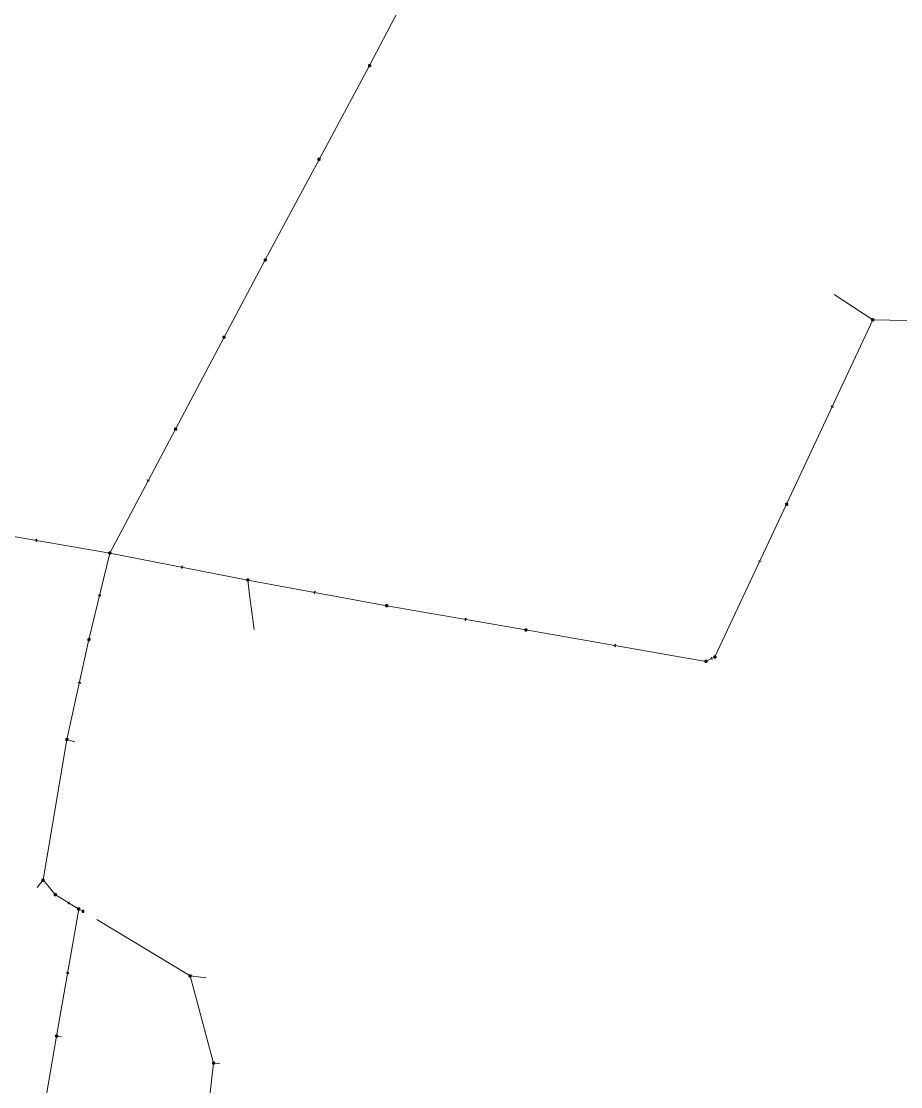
# Model space of a CAD drawing. Header units: metres. Extents: x 25504150 to 25508618, y 6694193 to 6702753.
# Drawn here: x 25505541.9 to 25505880.9, y 6696056.6 to 6696467.4 of the extents above; entities that cross this region are included whole.
import ezdxf

# ---------------------------------------------------------------- set-up
doc = ezdxf.new("R2010")
doc.units = ezdxf.units.M
for name, pattern in [('Sewer_node', [0]), ('Viemariputket', [0]), ('Viemarivarusteet', [0])]:
    doc.linetypes.add(name, pattern=pattern)
for name, color, linetype, lineweight in [('Sewer_node', 7, 'Sewer_node', 0), ('Viemariputket', 7, 'Viemariputket', 0), ('Viemarivarusteet', 7, 'Viemarivarusteet', 0)]:
    doc.layers.add(name, color=color, linetype=linetype, lineweight=lineweight)

msp = doc.modelspace()

# ---------------------------------------------------------------- linework, layer by layer
at = {"layer": 'Sewer_node', "color": 46, "linetype": 'Continuous', "true_color": 0x7f5f00, "flags": 128}
for points, elevation in [([(25505676.62, 6696450.35), (25505676.61, 6696450.42), (25505676.6, 6696450.49), (25505676.57, 6696450.56), (25505676.53, 6696450.62), (25505676.49, 6696450.68), (25505676.43, 6696450.72), (25505676.37, 6696450.76), (25505676.3, 6696450.79), (25505676.23, 6696450.8), (25505676.16, 6696450.81), (25505676.09, 6696450.8), (25505676.02, 6696450.79), (25505675.95, 6696450.76), (25505675.89, 6696450.72), (25505675.83, 6696450.68), (25505675.79, 6696450.62), (25505675.75, 6696450.56), (25505675.72, 6696450.49), (25505675.71, 6696450.42), (25505675.7, 6696450.35), (25505675.71, 6696450.28), (25505675.72, 6696450.21), (25505675.75, 6696450.14), (25505675.79, 6696450.08), (25505675.83, 6696450.02), (25505675.89, 6696449.98), (25505675.95, 6696449.94), (25505676.02, 6696449.91), (25505676.09, 6696449.9), (25505676.16, 6696449.89), (25505676.23, 6696449.9), (25505676.3, 6696449.91), (25505676.37, 6696449.94), (25505676.43, 6696449.98), (25505676.49, 6696450.02), (25505676.53, 6696450.08), (25505676.57, 6696450.14), (25505676.6, 6696450.21), (25505676.61, 6696450.28)], 34.51), ([(25505657.13, 6696414.21), (25505657.12, 6696414.28), (25505657.11, 6696414.35), (25505657.08, 6696414.42), (25505657.04, 6696414.48), (25505657, 6696414.54), (25505656.94, 6696414.58), (25505656.88, 6696414.62), (25505656.81, 6696414.65), (25505656.74, 6696414.66), (25505656.67, 6696414.67), (25505656.6, 6696414.66), (25505656.53, 6696414.65), (25505656.46, 6696414.62), (25505656.4, 6696414.58), (25505656.34, 6696414.54), (25505656.3, 6696414.48), (25505656.26, 6696414.42), (25505656.23, 6696414.35), (25505656.22, 6696414.28), (25505656.21, 6696414.21), (25505656.22, 6696414.14), (25505656.23, 6696414.07), (25505656.26, 6696414), (25505656.3, 6696413.94), (25505656.34, 6696413.88), (25505656.4, 6696413.84), (25505656.46, 6696413.8), (25505656.53, 6696413.77), (25505656.6, 6696413.76), (25505656.67, 6696413.75), (25505656.74, 6696413.76), (25505656.81, 6696413.77), (25505656.88, 6696413.8), (25505656.94, 6696413.84), (25505657, 6696413.88), (25505657.04, 6696413.94), (25505657.08, 6696414), (25505657.11, 6696414.07), (25505657.12, 6696414.14)], 34.36), ([(25505636.4, 6696375.44), (25505636.39, 6696375.51), (25505636.38, 6696375.58), (25505636.35, 6696375.65), (25505636.31, 6696375.71), (25505636.27, 6696375.77), (25505636.21, 6696375.81), (25505636.15, 6696375.85), (25505636.08, 6696375.88), (25505636.01, 6696375.89), (25505635.94, 6696375.9), (25505635.87, 6696375.89), (25505635.8, 6696375.88), (25505635.73, 6696375.85), (25505635.67, 6696375.81), (25505635.61, 6696375.77), (25505635.57, 6696375.71), (25505635.53, 6696375.65), (25505635.5, 6696375.58), (25505635.49, 6696375.51), (25505635.48, 6696375.44), (25505635.49, 6696375.37), (25505635.5, 6696375.3), (25505635.53, 6696375.23), (25505635.57, 6696375.17), (25505635.61, 6696375.11), (25505635.67, 6696375.07), (25505635.73, 6696375.03), (25505635.8, 6696375), (25505635.87, 6696374.99), (25505635.94, 6696374.98), (25505636.01, 6696374.99), (25505636.08, 6696375), (25505636.15, 6696375.03), (25505636.21, 6696375.07), (25505636.27, 6696375.11), (25505636.31, 6696375.17), (25505636.35, 6696375.23), (25505636.38, 6696375.3), (25505636.39, 6696375.37)], 34.48), ([(25505870.61, 6696352.33), (25505870.6, 6696352.4), (25505870.59, 6696352.47), (25505870.56, 6696352.54), (25505870.52, 6696352.6), (25505870.48, 6696352.66), (25505870.42, 6696352.7), (25505870.36, 6696352.74), (25505870.29, 6696352.77), (25505870.22, 6696352.78), (25505870.15, 6696352.79), (25505870.08, 6696352.78), (25505870.01, 6696352.77), (25505869.94, 6696352.74), (25505869.88, 6696352.7), (25505869.82, 6696352.66), (25505869.78, 6696352.6), (25505869.74, 6696352.54), (25505869.71, 6696352.47), (25505869.7, 6696352.4), (25505869.69, 6696352.33), (25505869.7, 6696352.26), (25505869.71, 6696352.19), (25505869.74, 6696352.12), (25505869.78, 6696352.06), (25505869.82, 6696352), (25505869.88, 6696351.96), (25505869.94, 6696351.92), (25505870.01, 6696351.89), (25505870.08, 6696351.88), (25505870.15, 6696351.87), (25505870.22, 6696351.88), (25505870.29, 6696351.89), (25505870.36, 6696351.92), (25505870.42, 6696351.96), (25505870.48, 6696352), (25505870.52, 6696352.06), (25505870.56, 6696352.12), (25505870.59, 6696352.19), (25505870.6, 6696352.26)], 38.63), ([(25505620.5, 6696345.61), (25505620.49, 6696345.68), (25505620.48, 6696345.75), (25505620.45, 6696345.82), (25505620.41, 6696345.88), (25505620.37, 6696345.94), (25505620.31, 6696345.98), (25505620.25, 6696346.02), (25505620.18, 6696346.05), (25505620.11, 6696346.06), (25505620.04, 6696346.07), (25505619.97, 6696346.06), (25505619.9, 6696346.05), (25505619.83, 6696346.02), (25505619.77, 6696345.98), (25505619.71, 6696345.94), (25505619.67, 6696345.88), (25505619.63, 6696345.82), (25505619.6, 6696345.75), (25505619.59, 6696345.68), (25505619.58, 6696345.61), (25505619.59, 6696345.54), (25505619.6, 6696345.47), (25505619.63, 6696345.4), (25505619.67, 6696345.34), (25505619.71, 6696345.28), (25505619.77, 6696345.24), (25505619.83, 6696345.2), (25505619.9, 6696345.17), (25505619.97, 6696345.16), (25505620.04, 6696345.15), (25505620.11, 6696345.16), (25505620.18, 6696345.17), (25505620.25, 6696345.2), (25505620.31, 6696345.24), (25505620.37, 6696345.28), (25505620.41, 6696345.34), (25505620.45, 6696345.4), (25505620.48, 6696345.47), (25505620.49, 6696345.54)], 34.47), ([(25505601.85, 6696310.19), (25505601.84, 6696310.26), (25505601.83, 6696310.34), (25505601.8, 6696310.4), (25505601.76, 6696310.47), (25505601.71, 6696310.52), (25505601.66, 6696310.57), (25505601.59, 6696310.61), (25505601.53, 6696310.64), (25505601.45, 6696310.65), (25505601.38, 6696310.66), (25505601.31, 6696310.65), (25505601.23, 6696310.64), (25505601.17, 6696310.61), (25505601.1, 6696310.57), (25505601.05, 6696310.52), (25505601, 6696310.47), (25505600.96, 6696310.4), (25505600.93, 6696310.34), (25505600.92, 6696310.26), (25505600.91, 6696310.19), (25505600.92, 6696310.12), (25505600.93, 6696310.04), (25505600.96, 6696309.98), (25505601, 6696309.91), (25505601.05, 6696309.86), (25505601.1, 6696309.81), (25505601.17, 6696309.77), (25505601.23, 6696309.74), (25505601.31, 6696309.73), (25505601.38, 6696309.72), (25505601.45, 6696309.73), (25505601.53, 6696309.74), (25505601.59, 6696309.77), (25505601.66, 6696309.81), (25505601.71, 6696309.86), (25505601.76, 6696309.91), (25505601.8, 6696309.98), (25505601.83, 6696310.04), (25505601.84, 6696310.12)], 34.24), ([(25505837.42, 6696281.19), (25505837.41, 6696281.26), (25505837.4, 6696281.34), (25505837.37, 6696281.4), (25505837.33, 6696281.47), (25505837.28, 6696281.52), (25505837.23, 6696281.57), (25505837.16, 6696281.61), (25505837.1, 6696281.64), (25505837.02, 6696281.65), (25505836.95, 6696281.66), (25505836.88, 6696281.65), (25505836.8, 6696281.64), (25505836.74, 6696281.61), (25505836.67, 6696281.57), (25505836.62, 6696281.52), (25505836.57, 6696281.47), (25505836.53, 6696281.4), (25505836.5, 6696281.34), (25505836.49, 6696281.26), (25505836.48, 6696281.19), (25505836.49, 6696281.12), (25505836.5, 6696281.04), (25505836.53, 6696280.98), (25505836.57, 6696280.91), (25505836.62, 6696280.86), (25505836.67, 6696280.81), (25505836.74, 6696280.77), (25505836.8, 6696280.74), (25505836.88, 6696280.73), (25505836.95, 6696280.72), (25505837.02, 6696280.73), (25505837.1, 6696280.74), (25505837.16, 6696280.77), (25505837.23, 6696280.81), (25505837.28, 6696280.86), (25505837.33, 6696280.91), (25505837.37, 6696280.98), (25505837.4, 6696281.04), (25505837.41, 6696281.12)], 37.03), ([(25505576.48, 6696262.4), (25505576.47, 6696262.47), (25505576.46, 6696262.54), (25505576.43, 6696262.61), (25505576.39, 6696262.67), (25505576.35, 6696262.73), (25505576.29, 6696262.77), (25505576.23, 6696262.81), (25505576.16, 6696262.84), (25505576.09, 6696262.85), (25505576.02, 6696262.86), (25505575.95, 6696262.85), (25505575.88, 6696262.84), (25505575.81, 6696262.81), (25505575.75, 6696262.77), (25505575.69, 6696262.73), (25505575.65, 6696262.67), (25505575.61, 6696262.61), (25505575.58, 6696262.54), (25505575.57, 6696262.47), (25505575.56, 6696262.4), (25505575.57, 6696262.33), (25505575.58, 6696262.26), (25505575.61, 6696262.19), (25505575.65, 6696262.13), (25505575.69, 6696262.07), (25505575.75, 6696262.03), (25505575.81, 6696261.99), (25505575.88, 6696261.96), (25505575.95, 6696261.95), (25505576.02, 6696261.94), (25505576.09, 6696261.95), (25505576.16, 6696261.96), (25505576.23, 6696261.99), (25505576.29, 6696262.03), (25505576.35, 6696262.07), (25505576.39, 6696262.13), (25505576.43, 6696262.19), (25505576.46, 6696262.26), (25505576.47, 6696262.33)], 34.66), ([(25505629.67, 6696251.99), (25505629.66, 6696252.06), (25505629.65, 6696252.13), (25505629.62, 6696252.2), (25505629.58, 6696252.26), (25505629.54, 6696252.32), (25505629.48, 6696252.36), (25505629.42, 6696252.4), (25505629.35, 6696252.43), (25505629.28, 6696252.44), (25505629.21, 6696252.45), (25505629.14, 6696252.44), (25505629.07, 6696252.43), (25505629, 6696252.4), (25505628.94, 6696252.36), (25505628.88, 6696252.32), (25505628.84, 6696252.26), (25505628.8, 6696252.2), (25505628.77, 6696252.13), (25505628.76, 6696252.06), (25505628.75, 6696251.99), (25505628.76, 6696251.92), (25505628.77, 6696251.85), (25505628.8, 6696251.78), (25505628.84, 6696251.72), (25505628.88, 6696251.66), (25505628.94, 6696251.62), (25505629, 6696251.58), (25505629.07, 6696251.55), (25505629.14, 6696251.54), (25505629.21, 6696251.53), (25505629.28, 6696251.54), (25505629.35, 6696251.55), (25505629.42, 6696251.58), (25505629.48, 6696251.62), (25505629.54, 6696251.66), (25505629.58, 6696251.72), (25505629.62, 6696251.78), (25505629.65, 6696251.85), (25505629.66, 6696251.92)], 35.09), ([(25505683.23, 6696242.09), (25505683.22, 6696242.16), (25505683.21, 6696242.23), (25505683.18, 6696242.3), (25505683.14, 6696242.36), (25505683.1, 6696242.42), (25505683.04, 6696242.46), (25505682.98, 6696242.5), (25505682.91, 6696242.53), (25505682.84, 6696242.54), (25505682.77, 6696242.55), (25505682.7, 6696242.54), (25505682.63, 6696242.53), (25505682.56, 6696242.5), (25505682.5, 6696242.46), (25505682.44, 6696242.42), (25505682.4, 6696242.36), (25505682.36, 6696242.3), (25505682.33, 6696242.23), (25505682.32, 6696242.16), (25505682.31, 6696242.09), (25505682.32, 6696242.02), (25505682.33, 6696241.95), (25505682.36, 6696241.88), (25505682.4, 6696241.82), (25505682.44, 6696241.76), (25505682.5, 6696241.72), (25505682.56, 6696241.68), (25505682.63, 6696241.65), (25505682.7, 6696241.64), (25505682.77, 6696241.63), (25505682.84, 6696241.64), (25505682.91, 6696241.65), (25505682.98, 6696241.68), (25505683.04, 6696241.72), (25505683.1, 6696241.76), (25505683.14, 6696241.82), (25505683.18, 6696241.88), (25505683.21, 6696241.95), (25505683.22, 6696242.02)], 35.55), ([(25505568.43, 6696229.04), (25505568.42, 6696229.11), (25505568.41, 6696229.18), (25505568.38, 6696229.25), (25505568.34, 6696229.31), (25505568.3, 6696229.37), (25505568.24, 6696229.41), (25505568.18, 6696229.45), (25505568.11, 6696229.48), (25505568.04, 6696229.49), (25505567.97, 6696229.5), (25505567.9, 6696229.49), (25505567.83, 6696229.48), (25505567.76, 6696229.45), (25505567.7, 6696229.41), (25505567.64, 6696229.37), (25505567.6, 6696229.31), (25505567.56, 6696229.25), (25505567.53, 6696229.18), (25505567.52, 6696229.11), (25505567.51, 6696229.04), (25505567.52, 6696228.97), (25505567.53, 6696228.9), (25505567.56, 6696228.83), (25505567.6, 6696228.77), (25505567.64, 6696228.71), (25505567.7, 6696228.67), (25505567.76, 6696228.63), (25505567.83, 6696228.6), (25505567.9, 6696228.59), (25505567.97, 6696228.58), (25505568.04, 6696228.59), (25505568.11, 6696228.6), (25505568.18, 6696228.63), (25505568.24, 6696228.67), (25505568.3, 6696228.71), (25505568.34, 6696228.77), (25505568.38, 6696228.83), (25505568.41, 6696228.9), (25505568.42, 6696228.97)], 34.63), ([(25505736.9, 6696232.74), (25505736.89, 6696232.81), (25505736.88, 6696232.88), (25505736.85, 6696232.95), (25505736.81, 6696233.01), (25505736.77, 6696233.07), (25505736.71, 6696233.11), (25505736.65, 6696233.15), (25505736.58, 6696233.18), (25505736.51, 6696233.19), (25505736.44, 6696233.2), (25505736.37, 6696233.19), (25505736.3, 6696233.18), (25505736.23, 6696233.15), (25505736.17, 6696233.11), (25505736.11, 6696233.07), (25505736.07, 6696233.01), (25505736.03, 6696232.95), (25505736, 6696232.88), (25505735.99, 6696232.81), (25505735.98, 6696232.74), (25505735.99, 6696232.67), (25505736, 6696232.6), (25505736.03, 6696232.53), (25505736.07, 6696232.47), (25505736.11, 6696232.41), (25505736.17, 6696232.37), (25505736.23, 6696232.33), (25505736.3, 6696232.3), (25505736.37, 6696232.29), (25505736.44, 6696232.28), (25505736.51, 6696232.29), (25505736.58, 6696232.3), (25505736.65, 6696232.33), (25505736.71, 6696232.37), (25505736.77, 6696232.41), (25505736.81, 6696232.47), (25505736.85, 6696232.53), (25505736.88, 6696232.6), (25505736.89, 6696232.67)], 36.19), ([(25505806.33, 6696220.62), (25505806.32, 6696220.69), (25505806.31, 6696220.77), (25505806.28, 6696220.83), (25505806.24, 6696220.9), (25505806.19, 6696220.95), (25505806.14, 6696221), (25505806.07, 6696221.04), (25505806.01, 6696221.07), (25505805.93, 6696221.08), (25505805.86, 6696221.09), (25505805.79, 6696221.08), (25505805.71, 6696221.07), (25505805.65, 6696221.04), (25505805.58, 6696221), (25505805.53, 6696220.95), (25505805.48, 6696220.9), (25505805.44, 6696220.83), (25505805.41, 6696220.77), (25505805.4, 6696220.69), (25505805.39, 6696220.62), (25505805.4, 6696220.55), (25505805.41, 6696220.47), (25505805.44, 6696220.41), (25505805.48, 6696220.34), (25505805.53, 6696220.29), (25505805.58, 6696220.24), (25505805.65, 6696220.2), (25505805.71, 6696220.17), (25505805.79, 6696220.16), (25505805.86, 6696220.15), (25505805.93, 6696220.16), (25505806.01, 6696220.17), (25505806.07, 6696220.2), (25505806.14, 6696220.24), (25505806.19, 6696220.29), (25505806.24, 6696220.34), (25505806.28, 6696220.41), (25505806.31, 6696220.47), (25505806.32, 6696220.55)], 37.26), ([(25505809.76, 6696222.33), (25505809.75, 6696222.4), (25505809.74, 6696222.47), (25505809.71, 6696222.54), (25505809.67, 6696222.6), (25505809.63, 6696222.66), (25505809.57, 6696222.7), (25505809.51, 6696222.74), (25505809.44, 6696222.77), (25505809.37, 6696222.78), (25505809.3, 6696222.79), (25505809.23, 6696222.78), (25505809.16, 6696222.77), (25505809.09, 6696222.74), (25505809.03, 6696222.7), (25505808.97, 6696222.66), (25505808.93, 6696222.6), (25505808.89, 6696222.54), (25505808.86, 6696222.47), (25505808.85, 6696222.4), (25505808.84, 6696222.33), (25505808.85, 6696222.26), (25505808.86, 6696222.19), (25505808.89, 6696222.12), (25505808.93, 6696222.06), (25505808.97, 6696222), (25505809.03, 6696221.96), (25505809.09, 6696221.92), (25505809.16, 6696221.89), (25505809.23, 6696221.88), (25505809.3, 6696221.87), (25505809.37, 6696221.88), (25505809.44, 6696221.89), (25505809.51, 6696221.92), (25505809.57, 6696221.96), (25505809.63, 6696222), (25505809.67, 6696222.06), (25505809.71, 6696222.12), (25505809.74, 6696222.19), (25505809.75, 6696222.26)], 36.86), ([(25505559.93, 6696190.5), (25505559.92, 6696190.57), (25505559.91, 6696190.64), (25505559.88, 6696190.71), (25505559.84, 6696190.77), (25505559.8, 6696190.83), (25505559.74, 6696190.87), (25505559.68, 6696190.91), (25505559.61, 6696190.94), (25505559.54, 6696190.95), (25505559.47, 6696190.96), (25505559.4, 6696190.95), (25505559.33, 6696190.94), (25505559.26, 6696190.91), (25505559.2, 6696190.87), (25505559.14, 6696190.83), (25505559.1, 6696190.77), (25505559.06, 6696190.71), (25505559.03, 6696190.64), (25505559.02, 6696190.57), (25505559.01, 6696190.5), (25505559.02, 6696190.43), (25505559.03, 6696190.36), (25505559.06, 6696190.29), (25505559.1, 6696190.23), (25505559.14, 6696190.17), (25505559.2, 6696190.13), (25505559.26, 6696190.09), (25505559.33, 6696190.06), (25505559.4, 6696190.05), (25505559.47, 6696190.04), (25505559.54, 6696190.05), (25505559.61, 6696190.06), (25505559.68, 6696190.09), (25505559.74, 6696190.13), (25505559.8, 6696190.17), (25505559.84, 6696190.23), (25505559.88, 6696190.29), (25505559.91, 6696190.36), (25505559.92, 6696190.43)], 34.97), ([(25505550.76, 6696136.24), (25505550.75, 6696136.31), (25505550.74, 6696136.38), (25505550.71, 6696136.45), (25505550.67, 6696136.51), (25505550.63, 6696136.57), (25505550.57, 6696136.61), (25505550.51, 6696136.65), (25505550.44, 6696136.68), (25505550.37, 6696136.69), (25505550.3, 6696136.7), (25505550.23, 6696136.69), (25505550.16, 6696136.68), (25505550.09, 6696136.65), (25505550.03, 6696136.61), (25505549.97, 6696136.57), (25505549.93, 6696136.51), (25505549.89, 6696136.45), (25505549.86, 6696136.38), (25505549.85, 6696136.31), (25505549.84, 6696136.24), (25505549.85, 6696136.17), (25505549.86, 6696136.1), (25505549.89, 6696136.03), (25505549.93, 6696135.97), (25505549.97, 6696135.91), (25505550.03, 6696135.87), (25505550.09, 6696135.83), (25505550.16, 6696135.8), (25505550.23, 6696135.79), (25505550.3, 6696135.78), (25505550.37, 6696135.79), (25505550.44, 6696135.8), (25505550.51, 6696135.83), (25505550.57, 6696135.87), (25505550.63, 6696135.91), (25505550.67, 6696135.97), (25505550.71, 6696136.03), (25505550.74, 6696136.1), (25505550.75, 6696136.17)], 35.62), ([(25505555.46, 6696130.66), (25505555.45, 6696130.73), (25505555.44, 6696130.8), (25505555.41, 6696130.87), (25505555.37, 6696130.93), (25505555.33, 6696130.99), (25505555.27, 6696131.03), (25505555.21, 6696131.07), (25505555.14, 6696131.1), (25505555.07, 6696131.11), (25505555, 6696131.12), (25505554.93, 6696131.11), (25505554.86, 6696131.1), (25505554.79, 6696131.07), (25505554.73, 6696131.03), (25505554.67, 6696130.99), (25505554.63, 6696130.93), (25505554.59, 6696130.87), (25505554.56, 6696130.8), (25505554.55, 6696130.73), (25505554.54, 6696130.66), (25505554.55, 6696130.59), (25505554.56, 6696130.52), (25505554.59, 6696130.45), (25505554.63, 6696130.39), (25505554.67, 6696130.33), (25505554.73, 6696130.29), (25505554.79, 6696130.25), (25505554.86, 6696130.22), (25505554.93, 6696130.21), (25505555, 6696130.2), (25505555.07, 6696130.21), (25505555.14, 6696130.22), (25505555.21, 6696130.25), (25505555.27, 6696130.29), (25505555.33, 6696130.33), (25505555.37, 6696130.39), (25505555.41, 6696130.45), (25505555.44, 6696130.52), (25505555.45, 6696130.59)], 34.66), ([(25505564.5, 6696125.1), (25505564.49, 6696125.17), (25505564.48, 6696125.25), (25505564.45, 6696125.31), (25505564.41, 6696125.38), (25505564.36, 6696125.43), (25505564.31, 6696125.48), (25505564.24, 6696125.52), (25505564.18, 6696125.55), (25505564.1, 6696125.56), (25505564.03, 6696125.57), (25505563.96, 6696125.56), (25505563.88, 6696125.55), (25505563.82, 6696125.52), (25505563.75, 6696125.48), (25505563.7, 6696125.43), (25505563.65, 6696125.38), (25505563.61, 6696125.31), (25505563.58, 6696125.25), (25505563.57, 6696125.17), (25505563.56, 6696125.1), (25505563.57, 6696125.03), (25505563.58, 6696124.95), (25505563.61, 6696124.89), (25505563.65, 6696124.82), (25505563.7, 6696124.77), (25505563.75, 6696124.72), (25505563.82, 6696124.68), (25505563.88, 6696124.65), (25505563.96, 6696124.64), (25505564.03, 6696124.63), (25505564.1, 6696124.64), (25505564.18, 6696124.65), (25505564.24, 6696124.68), (25505564.31, 6696124.72), (25505564.36, 6696124.77), (25505564.41, 6696124.82), (25505564.45, 6696124.89), (25505564.48, 6696124.95), (25505564.49, 6696125.03)], 100), ([(25505555.94, 6696076.11), (25505555.93, 6696076.18), (25505555.92, 6696076.25), (25505555.89, 6696076.32), (25505555.85, 6696076.38), (25505555.81, 6696076.44), (25505555.75, 6696076.48), (25505555.69, 6696076.52), (25505555.62, 6696076.55), (25505555.55, 6696076.56), (25505555.48, 6696076.57), (25505555.41, 6696076.56), (25505555.34, 6696076.55), (25505555.27, 6696076.52), (25505555.21, 6696076.48), (25505555.15, 6696076.44), (25505555.11, 6696076.38), (25505555.07, 6696076.32), (25505555.04, 6696076.25), (25505555.03, 6696076.18), (25505555.02, 6696076.11), (25505555.03, 6696076.04), (25505555.04, 6696075.97), (25505555.07, 6696075.9), (25505555.11, 6696075.84), (25505555.15, 6696075.78), (25505555.21, 6696075.74), (25505555.27, 6696075.7), (25505555.34, 6696075.67), (25505555.41, 6696075.66), (25505555.48, 6696075.65), (25505555.55, 6696075.66), (25505555.62, 6696075.67), (25505555.69, 6696075.7), (25505555.75, 6696075.74), (25505555.81, 6696075.78), (25505555.85, 6696075.84), (25505555.89, 6696075.9), (25505555.92, 6696075.97), (25505555.93, 6696076.04)], 35.8)]:
    msp.add_lwpolyline(points, close=True, dxfattribs=dict(at, elevation=elevation))
for points in [[(25505854.14, 6696319.28), (25505854.4, 6696318.58), (25505855.1, 6696318.83)], [(25505590.42, 6696290.69), (25505590.66, 6696289.98), (25505591.36, 6696290.21)], [(25505548, 6696267.77), (25505547.4, 6696267.32), (25505547.84, 6696266.72)], [(25505826.18, 6696259.53), (25505826.45, 6696258.83), (25505827.14, 6696259.08)], [(25505604.15, 6696257.45), (25505603.54, 6696257.02), (25505603.96, 6696256.41)], [(25505572.56, 6696245.74), (25505572.15, 6696246.37), (25505571.53, 6696245.97)], [(25505655.3, 6696247.71), (25505654.68, 6696247.28), (25505655.1, 6696246.67)], [(25505713.48, 6696237.29), (25505712.87, 6696236.85), (25505713.3, 6696236.24)], [(25505771.11, 6696227.23), (25505770.5, 6696226.79), (25505770.93, 6696226.19)], [(25505807.95, 6696222.26), (25505807.73, 6696221.55), (25505808.43, 6696221.31)], [(25505564.79, 6696212.09), (25505564.37, 6696212.71), (25505563.76, 6696212.3)], [(25505560.59, 6696127.85), (25505559.86, 6696127.67), (25505560.03, 6696126.95)], [(25505560.22, 6696100.15), (25505559.78, 6696100.76), (25505559.18, 6696100.33)]]:
    msp.add_lwpolyline(points, dxfattribs=at)
at = {"layer": 'Sewer_node', "color": 252, "linetype": 'Continuous', "lineweight": 9, "true_color": 0x848484, "flags": 128}
for points, elevation in [([(25505607.46, 6696099.33), (25505607.45, 6696099.4), (25505607.44, 6696099.48), (25505607.41, 6696099.54), (25505607.37, 6696099.61), (25505607.32, 6696099.66), (25505607.27, 6696099.71), (25505607.2, 6696099.75), (25505607.14, 6696099.78), (25505607.06, 6696099.79), (25505606.99, 6696099.8), (25505606.92, 6696099.79), (25505606.84, 6696099.78), (25505606.78, 6696099.75), (25505606.71, 6696099.71), (25505606.66, 6696099.66), (25505606.61, 6696099.61), (25505606.57, 6696099.54), (25505606.54, 6696099.48), (25505606.53, 6696099.4), (25505606.52, 6696099.33), (25505606.53, 6696099.26), (25505606.54, 6696099.18), (25505606.57, 6696099.12), (25505606.61, 6696099.05), (25505606.66, 6696099), (25505606.71, 6696098.95), (25505606.78, 6696098.91), (25505606.84, 6696098.88), (25505606.92, 6696098.87), (25505606.99, 6696098.86), (25505607.06, 6696098.87), (25505607.14, 6696098.88), (25505607.2, 6696098.91), (25505607.27, 6696098.95), (25505607.32, 6696099), (25505607.37, 6696099.05), (25505607.41, 6696099.12), (25505607.44, 6696099.18), (25505607.45, 6696099.26)], 35.4), ([(25505616.49, 6696065.73), (25505616.48, 6696065.8), (25505616.47, 6696065.87), (25505616.44, 6696065.94), (25505616.4, 6696066), (25505616.36, 6696066.06), (25505616.3, 6696066.1), (25505616.24, 6696066.14), (25505616.17, 6696066.17), (25505616.1, 6696066.18), (25505616.03, 6696066.19), (25505615.96, 6696066.18), (25505615.89, 6696066.17), (25505615.82, 6696066.14), (25505615.76, 6696066.1), (25505615.7, 6696066.06), (25505615.66, 6696066), (25505615.62, 6696065.94), (25505615.59, 6696065.87), (25505615.58, 6696065.8), (25505615.57, 6696065.73), (25505615.58, 6696065.66), (25505615.59, 6696065.59), (25505615.62, 6696065.52), (25505615.66, 6696065.46), (25505615.7, 6696065.4), (25505615.76, 6696065.36), (25505615.82, 6696065.32), (25505615.89, 6696065.29), (25505615.96, 6696065.28), (25505616.03, 6696065.27), (25505616.1, 6696065.28), (25505616.17, 6696065.29), (25505616.24, 6696065.32), (25505616.3, 6696065.36), (25505616.36, 6696065.4), (25505616.4, 6696065.46), (25505616.44, 6696065.52), (25505616.47, 6696065.59), (25505616.48, 6696065.66)], 35)]:
    msp.add_lwpolyline(points, close=True, dxfattribs=dict(at, elevation=elevation))
at = {"layer": 'Viemariputket', "color": 1, "linetype": 'Continuous', "lineweight": 15}
for p, q in [((25505676.16, 6696450.35), (25505700.45, 6696496.92)), ((25505656.67, 6696414.21), (25505676.16, 6696450.35)), ((25505635.94, 6696375.44), (25505656.67, 6696414.21)), ((25505620.04, 6696345.61), (25505635.94, 6696375.44)), ((25505870.15, 6696352.33, 37.1), (25505855.28, 6696362.13)), ((25505836.95, 6696281.19), (25505870.15, 6696352.32)), ((25505870.15, 6696352.32), (25505900.66, 6696351.73)), ((25505601.38, 6696310.19), (25505620.04, 6696345.61)), ((25505576.02, 6696262.4), (25505601.38, 6696310.19)), ((25505809.3, 6696222.33), (25505836.95, 6696281.19)), ((25505519.12, 6696272.18), (25505576.02, 6696262.4)), ((25505576.02, 6696262.4), (25505567.97, 6696229.04)), ((25505576.02, 6696262.4), (25505629.21, 6696251.99, 33.39)), ((25505629.21, 6696251.99, 33.39), (25505682.77, 6696242.09)), ((25505682.77, 6696242.09), (25505736.44, 6696232.74)), ((25505736.44, 6696232.74), (25505805.86, 6696220.62)), ((25505567.97, 6696229.04), (25505559.47, 6696190.44)), ((25505805.86, 6696220.62), (25505809.3, 6696222.33)), ((25505559.47, 6696190.44), (25505550.27, 6696136.33)), ((25505559.47, 6696190.5, 33.26), (25505562.5, 6696189.54, 33.29)), ((25505550.27, 6696136.33), (25505547.97, 6696133.4)), ((25505550.27, 6696136.33), (25505555, 6696130.66)), ((25505555, 6696130.66, 33.11), (25505564.03, 6696125.1, 33.2)), ((25505555.48, 6696076.11, 33.35), (25505564.03, 6696125.1, 33.2)), ((25505564.03, 6696125.1, 33.2), (25505565.69, 6696124.24)), ((25505547.69, 6696031.23, 33.58), (25505555.48, 6696076.11, 33.35)), ((25505555.48, 6696076.11), (25505557.44, 6696075.85))]:
    msp.add_line(p, q, dxfattribs=at)
at = {"layer": 'Viemariputket', "color": 251, "linetype": 'Continuous', "lineweight": 5, "true_color": 0x595959}
for p, q in [((25505571.01, 6696121.02), (25505606.99, 6696099.33, 33.21)), ((25505606.99, 6696099.33, 33.19), (25505616.03, 6696065.73, 33.34)), ((25505606.99, 6696099.33, 33.48), (25505613.14, 6696098.62, 33.52)), ((25505616.03, 6696065.73, 33.32), (25505611.31, 6696025.75, 33.52))]:
    msp.add_line(p, q, dxfattribs=at)
at = {"layer": 'Viemariputket', "color": 251, "linetype": 'Continuous', "lineweight": 15, "true_color": 0x595959}
msp.add_line((25505616.03, 6696065.73, 33.64), (25505618.47, 6696065.56, 33.66), dxfattribs=at)
at = {"layer": 'Viemariputket', "color": 1, "linetype": 'Continuous', "lineweight": 15}
msp.add_polyline3d([(25505629.21, 6696251.99, 33.56), (25505629.87, 6696246.29, 0), (25505631.64, 6696232.89, 0)], dxfattribs=at)
at = {"layer": 'Viemarivarusteet', "color": 2, "linetype": 'Continuous', "lineweight": 25, "flags": 128}
msp.add_lwpolyline([(25505565.37, 6696124.43), (25505565.34, 6696124.38), (25505565.33, 6696124.32), (25505565.32, 6696124.26), (25505565.32, 6696124.21), (25505565.33, 6696124.15), (25505565.35, 6696124.09), (25505565.38, 6696124.04), (25505565.41, 6696123.99), (25505565.45, 6696123.95), (25505565.5, 6696123.92), (25505565.55, 6696123.89), (25505565.61, 6696123.88), (25505565.67, 6696123.87), (25505565.72, 6696123.87), (25505565.78, 6696123.88), (25505565.84, 6696123.9), (25505565.89, 6696123.93), (25505565.94, 6696123.96), (25505565.98, 6696124), (25505566.01, 6696124.05), (25505566.04, 6696124.1), (25505566.05, 6696124.16), (25505566.06, 6696124.22), (25505566.06, 6696124.27), (25505566.05, 6696124.33), (25505566.03, 6696124.39), (25505566, 6696124.44), (25505565.97, 6696124.49), (25505565.93, 6696124.53), (25505565.88, 6696124.56), (25505565.83, 6696124.59), (25505565.77, 6696124.6), (25505565.71, 6696124.61), (25505565.66, 6696124.61), (25505565.6, 6696124.6), (25505565.54, 6696124.58), (25505565.49, 6696124.55), (25505565.44, 6696124.52), (25505565.4, 6696124.48)], close=True, dxfattribs=at)
at = {"layer": 'Viemarivarusteet', "color": 1}
for p in [(25505676.16, 6696450.35, 34.51), (25505656.67, 6696414.21, 34.36), (25505635.94, 6696375.44, 34.48), (25505870.15, 6696352.33, 38.63), (25505620.04, 6696345.61, 34.47), (25505601.38, 6696310.19, 34.24), (25505836.95, 6696281.19, 37.03), (25505576.02, 6696262.4, 34.66), (25505629.21, 6696251.99, 35.09), (25505682.77, 6696242.09, 35.55), (25505736.44, 6696232.74, 36.19), (25505567.97, 6696229.04, 34.63), (25505809.3, 6696222.33, 36.86), (25505805.86, 6696220.62, 37.26), (25505559.47, 6696190.5, 34.97), (25505550.3, 6696136.24, 35.62), (25505555, 6696130.66, 34.66), (25505564.03, 6696125.1, 100), (25505565.69, 6696124.24), (25505555.48, 6696076.11, 35.8), (25505616.03, 6696065.73, 35)]:
    msp.add_point(p, dxfattribs=at)
at = {"layer": 'Viemarivarusteet', "color": 33, "true_color": 0xd59461}
msp.add_point((25505606.99, 6696099.33, 35.4), dxfattribs=at)

doc.saveas('drawing.dxf')
